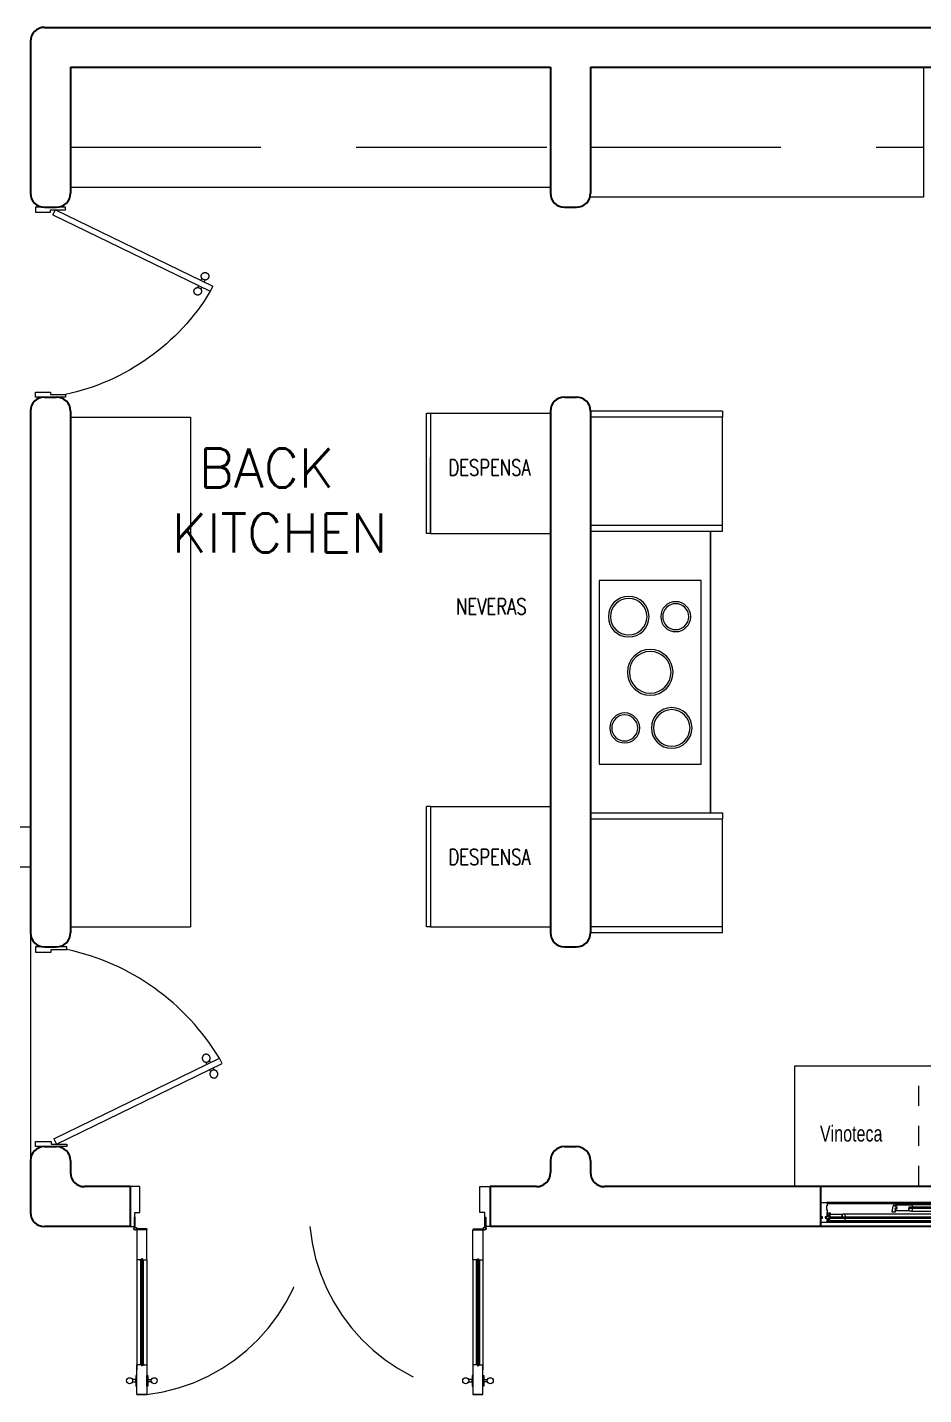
# Model space of a CAD drawing. Header units: metres. Extents: x -44 to 358, y -246 to 48.
# Drawn here: x 34.28 to 38.76, y -85.88 to -79.03 of the extents above; entities that cross this region are included whole.
import ezdxf

# ---------------------------------------------------------------- set-up
doc = ezdxf.new("R2010")
doc.units = ezdxf.units.M
doc.header["$LTSCALE"] = 0.3
for name, pattern in [('ACAD_ISO07W100', [3, 0, -3]), ('DASHED2', [9.525, 6.35, -3.175]), ('HIDDEN2', [4.7625, 3.175, -1.5875])]:
    doc.linetypes.add(name, pattern=pattern)
for name, color, linetype, lineweight in [('01_Mobiliario', 19, 'Continuous', 0), ('01a_Mobiliario', 250, 'Continuous', 0), ('02_Mob oculto', 233, 'ACAD_ISO07W100', 0), ('02_mobiliario', 250, 'Continuous', 5), ('A-DOOR', 7, 'Continuous', 5), ('A-EQPM-OVHD', 253, 'DASHED2', 5), ('A-WALL', 7, 'Continuous', 30), ('baños', 141, 'Continuous', 0), ('cristales', 131, 'Continuous', 0), ('MOB FIJOS', 251, 'Continuous', 0), ('piso', 251, 'Continuous', 18)]:
    doc.layers.add(name, color=color, linetype=linetype, lineweight=lineweight)
doc.layers.add('TEXTOS', color=4, linetype='Continuous')
doc.styles.add('Arch-Dim', font='romans.shx', dxfattribs={"width": 0.75})

# ---------------------------------------------------------------- blocks, each defined once
blk = doc.blocks.new('Fenton Bead')
at = {"color": 7}
blk.add_lwpolyline([(2.1, 12.5, -0.341999), (0.2, 11), (0, 10.7), (0, 1), (1, 0), (18, 0), (18, 0.5), (14.7, 12.9, 0.339454), (13.2, 14), (4.1, 14, 0.341999)], format="xyb", close=True, dxfattribs=at)
blk = doc.blocks.new('A$Cd5cd191f')
at = {"layer": 'A-DOOR', "color": 7}
for p, q in [((0, 0.2), (2.35, 0.2)), ((0, 0.1185), (0.0015, 0.12)), ((0, 0.1145), (0, 0.1185)), ((0.004, 0.1145), (0, 0.1145)), ((0, 0.049), (0, 0.0955)), ((0, 0.0955), (0.004, 0.0955)), ((0.0015, 0.12), (0.0325, 0.12)), ((0.004, 0.0955), (0.004, 0.1145)), ((0.034, 0.1035), (0.03, 0.1035)), ((0.03, 0.1035), (0.03, 0.0845)), ((0.03, 0.0845), (0.034, 0.0845)), ((0.0325, 0.12), (0.034, 0.1185)), ((2.3175, 0.12), (0.0325, 0.12)), ((0.034, 0.1185), (0.034, 0.1035)), ((0.034, 0.0845), (0.034, 0.049)), ((0.034, 0.049), (0.034, 0.0685)), ((0.034, 0.0685), (0.049, 0.0685)), ((0.049, 0.0685), (0.0447, 0.0353)), ((0.3593, 0.0715), (0.3636, 0.1047)), ((0.3743, 0.0715), (0.3593, 0.0715)), ((0.3666, 0.1075), (0.3743, 0.1075)), ((0.3743, 0.1075), (0.3758, 0.109)), ((0.3743, 0.102), (0.3743, 0.1075)), ((0.3803, 0.102), (0.3743, 0.102)), ((0.3743, 0.097), (0.3743, 0.0993)), ((0.3743, 0.0993), (0.3803, 0.0993)), ((0.3843, 0.097), (0.3743, 0.097)), ((0.3743, 0.089), (0.3743, 0.091)), ((0.3743, 0.091), (0.3843, 0.091)), ((0.3803, 0.089), (0.3743, 0.089)), ((0.3743, 0.0805), (0.3743, 0.0863)), ((0.3743, 0.0863), (0.3803, 0.0863)), ((0.3758, 0.079), (0.3743, 0.0805)), ((0.3743, 0.0805), (0.3743, 0.0715)), ((0.3758, 0.109), (0.4565, 0.109)), ((0.4408, 0.079), (0.3758, 0.079)), ((0.3803, 0.0993), (0.3803, 0.102)), ((0.3803, 0.0863), (0.3803, 0.089)), ((0.3843, 0.091), (0.3843, 0.097)), ((0.4423, 0.0805), (0.4408, 0.079)), ((0.4598, 0.098), (0.4423, 0.098)), ((0.4423, 0.098), (0.4423, 0.0805)), ((0.4423, 0.095), (0.4473, 0.095)), ((0.4423, 0.095), (0.4473, 0.095)), ((0.4473, 0.097), (0.4533, 0.093)), ((0.4473, 0.093), (0.4533, 0.097)), ((0.4556, 0.078), (0.9246, 0.078)), ((0.4565, 0.109), (0.4583, 0.1075)), ((0.9237, 0.109), (0.4565, 0.109)), ((0.4583, 0.1075), (0.4603, 0.0995)), ((0.4603, 0.0985), (0.4598, 0.098)), ((0.4603, 0.0995), (0.4603, 0.0985)), ((0.6715, 0.0595), (0.6715, 0.0685)), ((0.6715, 0.0685), (0.6865, 0.0685)), ((0.6865, 0.0685), (0.6822, 0.0353)), ((0.9218, 0.1075), (0.9198, 0.0995)), ((0.9198, 0.0995), (0.9198, 0.0985)), ((0.9198, 0.0985), (0.9203, 0.098)), ((0.9203, 0.098), (0.9378, 0.098)), ((0.9237, 0.109), (0.9218, 0.1075)), ((1.0043, 0.109), (0.9237, 0.109)), ((0.9328, 0.097), (0.9268, 0.093)), ((0.9328, 0.093), (0.9268, 0.097)), ((0.9378, 0.095), (0.9328, 0.095)), ((0.9378, 0.095), (0.9328, 0.095)), ((0.9378, 0.098), (0.9378, 0.0805)), ((0.9378, 0.0805), (0.9393, 0.079)), ((0.9393, 0.079), (1.0043, 0.079)), ((0.9958, 0.091), (0.9958, 0.097)), ((0.9958, 0.097), (1.0058, 0.097)), ((1.0058, 0.091), (0.9958, 0.091)), ((0.9998, 0.0993), (0.9998, 0.102)), ((0.9998, 0.102), (1.0058, 0.102)), ((1.0058, 0.0993), (0.9998, 0.0993)), ((0.9998, 0.0863), (0.9998, 0.089)), ((0.9998, 0.089), (1.0058, 0.089)), ((1.0058, 0.0863), (0.9998, 0.0863)), ((1.0058, 0.1075), (1.0043, 0.109)), ((1.0043, 0.079), (1.0058, 0.0805)), ((1.0058, 0.102), (1.0058, 0.1075)), ((1.0058, 0.097), (1.0058, 0.0993)), ((1.0058, 0.089), (1.0058, 0.091)), ((1.0058, 0.0805), (1.0058, 0.0863)), ((1.3442, 0.1075), (1.3457, 0.109)), ((1.3442, 0.102), (1.3442, 0.1075)), ((1.3502, 0.102), (1.3442, 0.102)), ((1.3442, 0.097), (1.3442, 0.0993)), ((1.3442, 0.0993), (1.3502, 0.0993)), ((1.3542, 0.097), (1.3442, 0.097)), ((1.3442, 0.089), (1.3442, 0.091)), ((1.3442, 0.091), (1.3542, 0.091)), ((1.3502, 0.089), (1.3442, 0.089)), ((1.3442, 0.0805), (1.3442, 0.0863)), ((1.3442, 0.0863), (1.3502, 0.0863)), ((1.3457, 0.079), (1.3442, 0.0805)), ((1.3457, 0.109), (1.4263, 0.109)), ((1.4107, 0.079), (1.3457, 0.079)), ((1.3502, 0.0993), (1.3502, 0.102)), ((1.3502, 0.0863), (1.3502, 0.089)), ((1.3542, 0.091), (1.3542, 0.097)), ((1.4122, 0.0805), (1.4107, 0.079)), ((1.4297, 0.098), (1.4122, 0.098)), ((1.4122, 0.098), (1.4122, 0.0805)), ((1.4122, 0.095), (1.4172, 0.095)), ((1.4122, 0.095), (1.4172, 0.095)), ((1.4172, 0.097), (1.4232, 0.093)), ((1.4172, 0.093), (1.4232, 0.097)), ((1.8944, 0.078), (1.4254, 0.078)), ((1.4263, 0.109), (1.4282, 0.1075)), ((1.4263, 0.109), (1.8935, 0.109)), ((1.4282, 0.1075), (1.4302, 0.0995)), ((1.4302, 0.0985), (1.4297, 0.098)), ((1.4302, 0.0995), (1.4302, 0.0985)), ((1.6785, 0.0685), (1.6635, 0.0685)), ((1.6635, 0.0685), (1.6678, 0.0353)), ((1.6785, 0.0595), (1.6785, 0.0685)), ((1.8917, 0.1075), (1.8897, 0.0995)), ((1.8897, 0.0995), (1.8897, 0.0985)), ((1.8897, 0.0985), (1.8902, 0.098)), ((1.8902, 0.098), (1.9077, 0.098)), ((1.8935, 0.109), (1.8917, 0.1075)), ((1.9742, 0.109), (1.8935, 0.109)), ((1.9027, 0.097), (1.8967, 0.093)), ((1.9027, 0.093), (1.8967, 0.097)), ((1.9077, 0.095), (1.9027, 0.095)), ((1.9077, 0.095), (1.9027, 0.095)), ((1.9077, 0.098), (1.9077, 0.0805)), ((1.9077, 0.0805), (1.9092, 0.079)), ((1.9092, 0.079), (1.9742, 0.079)), ((1.9657, 0.091), (1.9657, 0.097)), ((1.9657, 0.097), (1.9757, 0.097)), ((1.9757, 0.091), (1.9657, 0.091)), ((1.9697, 0.0993), (1.9697, 0.102)), ((1.9697, 0.102), (1.9757, 0.102)), ((1.9757, 0.0993), (1.9697, 0.0993)), ((1.9697, 0.0863), (1.9697, 0.089)), ((1.9697, 0.089), (1.9757, 0.089)), ((1.9757, 0.0863), (1.9697, 0.0863)), ((1.9757, 0.1075), (1.9742, 0.109)), ((1.9742, 0.079), (1.9757, 0.0805)), ((1.9757, 0.102), (1.9757, 0.1075)), ((1.9834, 0.1075), (1.9757, 0.1075)), ((1.9757, 0.097), (1.9757, 0.0993)), ((1.9757, 0.089), (1.9757, 0.091)), ((1.9757, 0.0805), (1.9757, 0.0863)), ((1.9757, 0.0805), (1.9757, 0.0715)), ((1.9757, 0.0715), (1.9907, 0.0715)), ((1.9907, 0.0715), (1.9864, 0.1047)), ((2.3175, 0.12), (2.316, 0.1185)), ((2.316, 0.1185), (2.316, 0.1035)), ((2.316, 0.1035), (2.32, 0.1035)), ((2.32, 0.0845), (2.316, 0.0845)), ((2.316, 0.0845), (2.316, 0.049)), ((2.3485, 0.12), (2.3175, 0.12)), ((2.32, 0.1035), (2.32, 0.0845)), ((2.346, 0.0895), (2.346, 0.1085)), ((2.346, 0.1085), (2.35, 0.1085)), ((2.35, 0.0895), (2.346, 0.0895)), ((2.35, 0.1185), (2.3485, 0.12)), ((2.35, 0.1085), (2.35, 0.1185)), ((2.35, 0.049), (2.35, 0.0895)), ((0.01, 0.049), (0, 0.049)), ((0, 0.02), (0, 0.043)), ((0, 0.043), (0.01, 0.043)), ((0.0325, 0.02), (0, 0.02)), ((2.35, 0.02), (0, 0.02)), ((2.35, 0), (0, 0)), ((0.01, 0.043), (0.01, 0.049)), ((0.034, 0.049), (0.024, 0.049)), ((0.024, 0.049), (0.024, 0.043)), ((0.024, 0.043), (0.034, 0.043)), ((0.0305, 0.043), (0.0305, 0.049)), ((0.0305, 0.049), (0.034, 0.049)), ((0.034, 0.043), (0.0305, 0.043)), ((0.034, 0.0215), (0.0325, 0.02)), ((0.034, 0.043), (0.034, 0.0215)), ((0.034, 0.0215), (0.034, 0.043)), ((0.0417, 0.0325), (0.034, 0.0325)), ((0.0415, 0.061), (0.04, 0.0595)), ((0.04, 0.0595), (0.04, 0.0537)), ((0.04, 0.0537), (0.046, 0.0537)), ((0.046, 0.051), (0.04, 0.051)), ((0.04, 0.051), (0.04, 0.049)), ((0.04, 0.049), (0.05, 0.049)), ((0.05, 0.043), (0.04, 0.043)), ((0.04, 0.043), (0.04, 0.0407)), ((0.04, 0.0407), (0.046, 0.0407)), ((0.046, 0.038), (0.04, 0.038)), ((0.04, 0.038), (0.04, 0.0325)), ((0.04, 0.0325), (0.0415, 0.031)), ((0.1065, 0.061), (0.0415, 0.061)), ((0.0415, 0.031), (0.1221, 0.031)), ((0.046, 0.0537), (0.046, 0.051)), ((0.046, 0.0407), (0.046, 0.038)), ((0.05, 0.049), (0.05, 0.043)), ((0.108, 0.0595), (0.1065, 0.061)), ((0.108, 0.042), (0.108, 0.0595)), ((0.108, 0.045), (0.113, 0.045)), ((0.108, 0.045), (0.113, 0.045)), ((0.1255, 0.042), (0.108, 0.042)), ((0.113, 0.043), (0.119, 0.047)), ((0.113, 0.047), (0.119, 0.043)), ((0.5903, 0.062), (0.1212, 0.062)), ((0.1221, 0.031), (0.124, 0.0325)), ((0.1221, 0.031), (0.5894, 0.031)), ((0.124, 0.0325), (0.126, 0.0405)), ((0.126, 0.0415), (0.1255, 0.042)), ((0.126, 0.0405), (0.126, 0.0415)), ((0.5855, 0.0415), (0.586, 0.042)), ((0.5855, 0.0405), (0.5855, 0.0415)), ((0.5875, 0.0325), (0.5855, 0.0405)), ((0.586, 0.042), (0.6035, 0.042)), ((0.5894, 0.031), (0.5875, 0.0325)), ((0.67, 0.031), (0.5894, 0.031)), ((0.5985, 0.043), (0.5925, 0.047)), ((0.5985, 0.047), (0.5925, 0.043)), ((0.6035, 0.045), (0.5985, 0.045)), ((0.6035, 0.045), (0.5985, 0.045)), ((0.6035, 0.0595), (0.605, 0.061)), ((0.6035, 0.042), (0.6035, 0.0595)), ((0.605, 0.061), (0.67, 0.061)), ((0.6715, 0.049), (0.6615, 0.049)), ((0.6615, 0.049), (0.6615, 0.043)), ((0.6615, 0.043), (0.6715, 0.043)), ((0.6715, 0.0537), (0.6655, 0.0537)), ((0.6655, 0.0537), (0.6655, 0.051)), ((0.6655, 0.051), (0.6715, 0.051)), ((0.6715, 0.0407), (0.6655, 0.0407)), ((0.6655, 0.0407), (0.6655, 0.038)), ((0.6655, 0.038), (0.6715, 0.038)), ((0.67, 0.061), (0.6715, 0.0595)), ((0.6715, 0.0325), (0.67, 0.031)), ((0.6715, 0.0595), (0.6715, 0.0537)), ((0.6715, 0.051), (0.6715, 0.049)), ((0.6715, 0.043), (0.6715, 0.0407)), ((0.6715, 0.038), (0.6715, 0.0325)), ((0.6792, 0.0325), (0.6715, 0.0325)), ((1.6708, 0.0325), (1.6785, 0.0325)), ((1.68, 0.061), (1.6785, 0.0595)), ((1.6785, 0.0595), (1.6785, 0.0537)), ((1.6785, 0.0537), (1.6845, 0.0537)), ((1.6845, 0.051), (1.6785, 0.051)), ((1.6785, 0.051), (1.6785, 0.049)), ((1.6785, 0.049), (1.6885, 0.049)), ((1.6885, 0.043), (1.6785, 0.043)), ((1.6785, 0.043), (1.6785, 0.0407)), ((1.6785, 0.0407), (1.6845, 0.0407)), ((1.6845, 0.038), (1.6785, 0.038)), ((1.6785, 0.038), (1.6785, 0.0325)), ((1.6785, 0.0325), (1.68, 0.031)), ((1.745, 0.061), (1.68, 0.061)), ((1.68, 0.031), (1.7606, 0.031)), ((1.6845, 0.0537), (1.6845, 0.051)), ((1.6845, 0.0407), (1.6845, 0.038)), ((1.6885, 0.049), (1.6885, 0.043)), ((1.7465, 0.0595), (1.745, 0.061)), ((1.7465, 0.042), (1.7465, 0.0595)), ((1.7465, 0.045), (1.7515, 0.045)), ((1.7465, 0.045), (1.7515, 0.045)), ((1.764, 0.042), (1.7465, 0.042)), ((1.7515, 0.043), (1.7575, 0.047)), ((1.7515, 0.047), (1.7575, 0.043)), ((1.7597, 0.062), (2.2288, 0.062)), ((1.7606, 0.031), (1.7625, 0.0325)), ((2.2279, 0.031), (1.7606, 0.031)), ((1.7625, 0.0325), (1.7645, 0.0405)), ((1.7645, 0.0415), (1.764, 0.042)), ((1.7645, 0.0405), (1.7645, 0.0415)), ((2.224, 0.0415), (2.2245, 0.042)), ((2.224, 0.0405), (2.224, 0.0415)), ((2.226, 0.0325), (2.224, 0.0405)), ((2.2245, 0.042), (2.242, 0.042)), ((2.2279, 0.031), (2.226, 0.0325)), ((2.3085, 0.031), (2.2279, 0.031)), ((2.237, 0.043), (2.231, 0.047)), ((2.237, 0.047), (2.231, 0.043)), ((2.242, 0.045), (2.237, 0.045)), ((2.242, 0.045), (2.237, 0.045)), ((2.242, 0.0595), (2.2435, 0.061)), ((2.242, 0.042), (2.242, 0.0595)), ((2.2435, 0.061), (2.3085, 0.061)), ((2.31, 0.049), (2.3, 0.049)), ((2.3, 0.049), (2.3, 0.043)), ((2.3, 0.043), (2.31, 0.043)), ((2.31, 0.0537), (2.304, 0.0537)), ((2.304, 0.0537), (2.304, 0.051)), ((2.304, 0.051), (2.31, 0.051)), ((2.31, 0.0407), (2.304, 0.0407)), ((2.304, 0.0407), (2.304, 0.038)), ((2.304, 0.038), (2.31, 0.038)), ((2.3085, 0.061), (2.31, 0.0595)), ((2.31, 0.0325), (2.3085, 0.031)), ((2.31, 0.0595), (2.31, 0.0537)), ((2.31, 0.051), (2.31, 0.049)), ((2.31, 0.043), (2.31, 0.0407)), ((2.31, 0.038), (2.31, 0.0325)), ((2.316, 0.049), (2.326, 0.049)), ((2.326, 0.043), (2.316, 0.043)), ((2.316, 0.043), (2.316, 0.0215)), ((2.316, 0.0215), (2.3175, 0.02)), ((2.3175, 0.02), (2.35, 0.02)), ((2.326, 0.049), (2.326, 0.043)), ((2.34, 0.043), (2.34, 0.049)), ((2.34, 0.049), (2.35, 0.049)), ((2.35, 0.043), (2.34, 0.043)), ((2.35, 0.02), (2.35, 0.043))]:
    blk.add_line(p, q, dxfattribs=at)
at = {"layer": 'A-DOOR', "color": 8}
for p, q in [((2.316, 0.114), (0.034, 0.114)), ((1.7582, 0.097), (2.32, 0.097)), ((1.759, 0.091), (2.32, 0.091)), ((2.316, 0.026), (0.034, 0.026)), ((0.0457, 0.043), (1.6668, 0.043)), ((0.0465, 0.049), (1.666, 0.049))]:
    blk.add_line(p, q, dxfattribs=at)
at = {"layer": 'A-DOOR', "color": 7}
for points in [[(0.4423, 0.095), (0.4473, 0.095), (0.4473, 0.095), (0.4423, 0.095)], [(0.9328, 0.093), (0.4473, 0.093), (0.4473, 0.097), (0.9328, 0.097)], [(0.9328, 0.097), (0.4473, 0.097), (0.4473, 0.093), (0.9328, 0.093)], [(0.4473, 0.097), (0.4533, 0.097), (0.4533, 0.093), (0.4473, 0.093)], [(0.4598, 0.098), (0.4478, 0.098), (0.4478, 0.097), (0.4598, 0.097)], [(0.4598, 0.093), (0.4478, 0.093), (0.4478, 0.092), (0.4598, 0.092)], [(0.4533, 0.097), (0.4583, 0.097), (0.4583, 0.093), (0.4533, 0.093)], [(0.9203, 0.098), (0.9323, 0.098), (0.9323, 0.097), (0.9203, 0.097)], [(0.9203, 0.093), (0.9323, 0.093), (0.9323, 0.092), (0.9203, 0.092)], [(0.9268, 0.097), (0.9218, 0.097), (0.9218, 0.093), (0.9268, 0.093)], [(0.9328, 0.097), (0.9268, 0.097), (0.9268, 0.093), (0.9328, 0.093)], [(0.9378, 0.095), (0.9328, 0.095), (0.9328, 0.095), (0.9378, 0.095)], [(1.4122, 0.095), (1.4172, 0.095), (1.4172, 0.095), (1.4122, 0.095)], [(1.4172, 0.097), (1.4232, 0.097), (1.4232, 0.093), (1.4172, 0.093)], [(1.4172, 0.093), (1.9027, 0.093), (1.9027, 0.097), (1.4172, 0.097)], [(1.4172, 0.097), (1.9027, 0.097), (1.9027, 0.093), (1.4172, 0.093)], [(1.4297, 0.098), (1.4177, 0.098), (1.4177, 0.097), (1.4297, 0.097)], [(1.4297, 0.093), (1.4177, 0.093), (1.4177, 0.092), (1.4297, 0.092)], [(1.4232, 0.097), (1.4282, 0.097), (1.4282, 0.093), (1.4232, 0.093)], [(1.8902, 0.098), (1.9022, 0.098), (1.9022, 0.097), (1.8902, 0.097)], [(1.8902, 0.093), (1.9022, 0.093), (1.9022, 0.092), (1.8902, 0.092)], [(1.8967, 0.097), (1.8917, 0.097), (1.8917, 0.093), (1.8967, 0.093)], [(1.9027, 0.097), (1.8967, 0.097), (1.8967, 0.093), (1.9027, 0.093)], [(1.9077, 0.095), (1.9027, 0.095), (1.9027, 0.095), (1.9077, 0.095)], [(0.108, 0.045), (0.113, 0.045), (0.113, 0.045), (0.108, 0.045)], [(0.113, 0.043), (0.119, 0.043), (0.119, 0.047), (0.113, 0.047)], [(0.113, 0.047), (0.5985, 0.047), (0.5985, 0.043), (0.113, 0.043)], [(0.113, 0.043), (0.5985, 0.043), (0.5985, 0.047), (0.113, 0.047)], [(0.1255, 0.047), (0.1135, 0.047), (0.1135, 0.048), (0.1255, 0.048)], [(0.1255, 0.042), (0.1135, 0.042), (0.1135, 0.043), (0.1255, 0.043)], [(0.119, 0.043), (0.124, 0.043), (0.124, 0.047), (0.119, 0.047)], [(0.586, 0.047), (0.598, 0.047), (0.598, 0.048), (0.586, 0.048)], [(0.586, 0.042), (0.598, 0.042), (0.598, 0.043), (0.586, 0.043)], [(0.5925, 0.043), (0.5875, 0.043), (0.5875, 0.047), (0.5925, 0.047)], [(0.5985, 0.043), (0.5925, 0.043), (0.5925, 0.047), (0.5985, 0.047)], [(0.6035, 0.045), (0.5985, 0.045), (0.5985, 0.045), (0.6035, 0.045)], [(1.7465, 0.045), (1.7515, 0.045), (1.7515, 0.045), (1.7465, 0.045)], [(2.237, 0.047), (1.7515, 0.047), (1.7515, 0.043), (2.237, 0.043)], [(2.237, 0.043), (1.7515, 0.043), (1.7515, 0.047), (2.237, 0.047)], [(1.7515, 0.043), (1.7575, 0.043), (1.7575, 0.047), (1.7515, 0.047)], [(1.764, 0.047), (1.752, 0.047), (1.752, 0.048), (1.764, 0.048)], [(1.764, 0.042), (1.752, 0.042), (1.752, 0.043), (1.764, 0.043)], [(1.7575, 0.043), (1.7625, 0.043), (1.7625, 0.047), (1.7575, 0.047)], [(2.2245, 0.047), (2.2365, 0.047), (2.2365, 0.048), (2.2245, 0.048)], [(2.2245, 0.042), (2.2365, 0.042), (2.2365, 0.043), (2.2245, 0.043)], [(2.231, 0.043), (2.226, 0.043), (2.226, 0.047), (2.231, 0.047)], [(2.237, 0.043), (2.231, 0.043), (2.231, 0.047), (2.237, 0.047)], [(2.242, 0.045), (2.237, 0.045), (2.237, 0.045), (2.242, 0.045)]]:
    blk.add_lwpolyline(points, close=True, dxfattribs=at)
for centre, start, end in [((0.3666, 0.1045), 89.99852, 175.71088), ((1.9834, 0.1045), 4.28912, 90.00148), ((0.0417, 0.0355), 269.99852, 355.71088), ((0.6792, 0.0355), 269.99852, 355.71088), ((1.6708, 0.0355), 184.28912, 270.00148)]:
    blk.add_arc(centre, 0.003, start, end, dxfattribs=at)
at = {"layer": 'cristales', "const_width": 0.004}
for points in [[(0.9218, 0.095), (0.4583, 0.095)], [(1.4282, 0.095), (1.8917, 0.095)], [(0.124, 0.045), (0.5875, 0.045)], [(2.226, 0.045), (1.7625, 0.045)]]:
    blk.add_lwpolyline(points, dxfattribs=at)
at = {"layer": 'A-DOOR', "color": 7, "yscale": 0.001000000023175567, "zscale": 0.001000000023175567, "rotation": 180}
for p, xscale in [((0.4423, 0.092), -0.001000000023175567), ((0.9378, 0.092), 0.001000000023175567), ((1.4122, 0.092), -0.001000000023175567), ((1.9077, 0.092), 0.001000000023175567)]:
    blk.add_blockref('Fenton Bead', p, dxfattribs=dict(at, xscale=xscale))
at = {"layer": 'A-DOOR', "color": 7, "yscale": 0.001000000023175567, "zscale": 0.001000000023175567}
for p, xscale in [((0.108, 0.048), 0.001000000023175567), ((0.6035, 0.048), -0.001000000023175567), ((1.7465, 0.048), 0.001000000023175567), ((2.242, 0.048), -0.001000000023175567)]:
    blk.add_blockref('Fenton Bead', p, dxfattribs=dict(at, xscale=xscale))
blk = doc.blocks.new('puerta 1.00')
at = {"layer": 'A-DOOR'}
for p, q in [((-0.15, -0.0125), (-0.9369, -0.3949)), ((-0.1376, -0.038), (-0.9245, -0.4204)), ((-0.1376, -0.038), (-0.15, -0.0125)), ((-0.8946, -0.3743), (-0.8996, -0.3641)), ((-0.8777, -0.3661), (-0.8826, -0.3559)), ((-0.9369, -0.3949), (-0.9245, -0.4204)), ((-0.8822, -0.3998), (-0.8772, -0.4101)), ((-0.8653, -0.3916), (-0.8603, -0.4018))]:
    blk.add_line(p, q, dxfattribs=at)
for points in [[(-0.05, 0), (-0.05, -0.025), (-0.125, -0.025), (-0.125, -0.0125), (-0.2, -0.0125), (-0.2, 0), (-0.05, 0)], [(-0.05, -0.95), (-0.05, -0.925), (-0.125, -0.925), (-0.125, -0.9375), (-0.2, -0.9375), (-0.2, -0.95), (-0.05, -0.95)]]:
    blk.add_lwpolyline(points, dxfattribs=at)
blk.add_arc((0.0366, 0.1602), 1.1229, 211.13358, 257.83427, dxfattribs=at)
for points in [[(-0.8982, -0.3642), (-0.9033, -0.3642), (-0.912, -0.3591), (-0.917, -0.3504), (-0.917, -0.3403), (-0.912, -0.3316), (-0.9033, -0.3265), (-0.8932, -0.3265), (-0.8844, -0.3316), (-0.8794, -0.3403), (-0.8794, -0.3504), (-0.8844, -0.3591), (-0.8932, -0.3642), (-0.8982, -0.3642)], [(-0.8617, -0.4394), (-0.8667, -0.4394), (-0.8754, -0.4344), (-0.8805, -0.4256), (-0.8805, -0.4156), (-0.8754, -0.4068), (-0.8667, -0.4018), (-0.8566, -0.4018), (-0.8479, -0.4068), (-0.8428, -0.4156), (-0.8428, -0.4257), (-0.8479, -0.4344), (-0.8566, -0.4394), (-0.8617, -0.4394)]]:
    blk.add_open_spline(points, degree=2, dxfattribs=at)
blk = doc.blocks.new('A$C6140724d')
at = {"layer": 'A-DOOR'}
for p, q in [((0.0417, 0.8895), (0.0417, 0.8395)), ((1.7917, 0.8895), (1.7917, 0.8395)), ((0.0417, 0.8875), (0.0379, 0.8875)), ((0.0379, 0.8875), (0.0379, 0.8362)), ((0.0417, 0.8875), (0.0417, 0.8382)), ((0.1004, 0.825), (0.0491, 0.825)), ((0.1004, 0.8288), (0.0511, 0.8288)), ((0.1015, 0.825), (0.0515, 0.825)), ((0.0515, 0.825), (0.0515, 0.675)), ((0.1004, 0.8288), (0.1004, 0.825)), ((0.1015, 0.675), (0.1015, 0.825)), ((1.7319, 0.825), (1.7819, 0.825)), ((1.7319, 0.675), (1.7319, 0.825)), ((1.733, 0.8288), (1.733, 0.825)), ((1.733, 0.8288), (1.7823, 0.8288)), ((1.733, 0.825), (1.7843, 0.825)), ((1.7819, 0.825), (1.7819, 0.675)), ((1.7917, 0.8875), (1.7955, 0.8875)), ((1.7917, 0.8875), (1.7917, 0.8382)), ((1.7955, 0.8875), (1.7955, 0.8362)), ((0.074, 0.675), (0.0515, 0.675)), ((0.0692, 0.67), (0.0692, 0.675)), ((0.0692, 0.67), (0.074, 0.67)), ((0.079, 0.675), (0.1015, 0.675)), ((0.0838, 0.67), (0.079, 0.67)), ((0.0838, 0.67), (0.0838, 0.675)), ((1.7544, 0.675), (1.7319, 0.675)), ((1.7496, 0.67), (1.7496, 0.675)), ((1.7496, 0.67), (1.7544, 0.67)), ((1.7594, 0.675), (1.7819, 0.675)), ((1.7642, 0.67), (1.7594, 0.67)), ((1.7642, 0.67), (1.7642, 0.675)), ((0.074, 0.15), (0.0515, 0.15)), ((0.0515, 0), (0.0515, 0.15)), ((0.0692, 0.155), (0.0692, 0.15)), ((0.0692, 0.155), (0.074, 0.155)), ((0.0838, 0.155), (0.079, 0.155)), ((0.079, 0.15), (0.1015, 0.15)), ((0.0838, 0.155), (0.0838, 0.15)), ((0.1015, 0.15), (0.1015, 0)), ((1.7319, 0.15), (1.7319, 0)), ((1.7544, 0.15), (1.7319, 0.15)), ((1.7496, 0.155), (1.7496, 0.15)), ((1.7496, 0.155), (1.7544, 0.155)), ((1.7642, 0.155), (1.7594, 0.155)), ((1.7594, 0.15), (1.7819, 0.15)), ((1.7642, 0.155), (1.7642, 0.15)), ((1.7819, 0), (1.7819, 0.15)), ((0.0515, 0), (0.1015, 0)), ((0.1015, 0), (0.0515, 0)), ((1.7819, 0), (1.7319, 0)), ((1.7319, 0), (1.7819, 0))]:
    blk.add_line(p, q, dxfattribs=at)
at = {"layer": 'A-DOOR', "color": 8}
for p, q in [((0.0515, 0.675), (0.0515, 0.1238)), ((0.0692, 0.67), (0.0692, 0.155)), ((0.079, 0.68), (0.074, 0.68)), ((0.074, 0.68), (0.074, 0.145)), ((0.079, 0.68), (0.079, 0.145)), ((0.0838, 0.155), (0.0838, 0.67)), ((0.1015, 0.675), (0.1015, 0.1238)), ((1.7319, 0.675), (1.7319, 0.1238)), ((1.7496, 0.155), (1.7496, 0.67)), ((1.7544, 0.68), (1.7594, 0.68)), ((1.7544, 0.68), (1.7544, 0.145)), ((1.7594, 0.68), (1.7594, 0.145)), ((1.7642, 0.67), (1.7642, 0.155)), ((1.7819, 0.675), (1.7819, 0.1238)), ((0.079, 0.145), (0.074, 0.145)), ((1.7544, 0.145), (1.7594, 0.145))]:
    blk.add_line(p, q, dxfattribs=at)
at = {"layer": 'A-DOOR'}
for points in [[(0.0167, 0.8407), (0.0417, 0.8407), (0.0417, 0.9107), (0.0667, 0.9107), (0.0667, 1.0407), (0.0167, 1.0407)], [(1.8167, 0.8407), (1.7917, 0.8407), (1.7917, 0.9107), (1.7667, 0.9107), (1.7667, 1.0407), (1.8167, 1.0407)], [(0.0515, 0.0418), (0.0515, 0.0966), (0.0469, 0.0966), (0.0469, 0.0418)], [(0.1015, 0.0418), (0.1015, 0.0966), (0.1061, 0.0966), (0.1061, 0.0418)], [(1.7319, 0.0418), (1.7319, 0.0966), (1.7273, 0.0966), (1.7273, 0.0418)], [(1.7819, 0.0418), (1.7819, 0.0966), (1.7865, 0.0966), (1.7865, 0.0418)]]:
    blk.add_lwpolyline(points, close=True, dxfattribs=at)
for points in [[(0.0288, 0.0635), (0.0469, 0.0635), (0.0469, 0.076), (0.0288, 0.076)], [(0.1242, 0.0635), (0.1061, 0.0635), (0.1061, 0.076), (0.1242, 0.076)], [(1.7092, 0.0635), (1.7273, 0.0635), (1.7273, 0.076), (1.7092, 0.076)], [(1.8045, 0.0635), (1.7865, 0.0635), (1.7865, 0.076), (1.8045, 0.076)]]:
    blk.add_lwpolyline(points, dxfattribs=at)
for centre, radius in [((0.0433, 0.8304), 0.00794), ((0.0433, 0.8304), 0.00667), ((1.7901, 0.8304), 0.00794), ((1.7901, 0.8304), 0.00667), ((0.0151, 0.0698), 0.0151), ((0.1379, 0.0698), 0.0151), ((1.6955, 0.0698), 0.0151), ((1.8183, 0.0698), 0.0151)]:
    blk.add_circle(centre, radius, dxfattribs=at)
at = {"layer": 'A-DOOR', "linetype": 'HIDDEN2'}
for centre, start, end in [((-0.0116, 0.9253), 276.97113, 354.79432), ((1.845, 0.9253), 185.20568, 263.02887)]:
    blk.add_arc(centre, 0.9322, start, end, dxfattribs=at)
at = {"layer": 'cristales', "const_width": 0.004}
for points in [[(0.0765, 0.68), (0.0765, 0.145)], [(1.7569, 0.68), (1.7569, 0.145)]]:
    blk.add_lwpolyline(points, dxfattribs=at)
blk = doc.blocks.new('A$C900cbe0a')
at = {"layer": 'MOB FIJOS', "extrusion": (0, 0, -1), "elevation": -0.9042}
blk.add_lwpolyline([(-0.51, 0.92), (0, 0.92), (0, 0), (-0.51, 0)], close=True, dxfattribs=at)
at = {"layer": 'MOB FIJOS', "extrusion": (0, 0, -1)}
for centre, radius in [((-0.1475, 0.7384, -0.9042), 0.1016), ((-0.1475, 0.7384, -0.9042), 0.0916), ((-0.3825, 0.7384, -0.9042), 0.075), ((-0.3825, 0.7384, -0.9042), 0.065), ((-0.255, 0.46, -0.9042), 0.1143), ((-0.255, 0.46, -0.9042), 0.1043), ((-0.3625, 0.1816, -0.9042), 0.1016), ((-0.1275, 0.1816, -0.9042), 0.075), ((-0.1275, 0.1816, -0.9042), 0.065), ((-0.3625, 0.1816, -0.9042), 0.0916)]:
    blk.add_circle(centre, radius, dxfattribs=at)

msp = doc.modelspace()

# ---------------------------------------------------------------- linework, layer by layer
at = {"color": 7, "true_color": 0xffffff}
msp.add_line((37.6915289, -81.5545062), (37.6915289, -82.9645062), dxfattribs=at)
at = {"layer": '01_Mobiliario', "color": 7, "true_color": 0xffffff, "transparency": 33554684}
for p, q in [((37.7515289, -80.9545062), (37.7515289, -80.9845062)), ((37.0915289, -81.5245062), (37.7515289, -81.5245062)), ((37.0915289, -82.9945062), (37.7515289, -82.9945062)), ((37.7515289, -83.5645062), (37.7515289, -83.5345062))]:
    msp.add_line(p, q, dxfattribs=at)
at = {"layer": '01_Mobiliario', "color": 7, "ltscale": 0.005, "true_color": 0xffffff, "transparency": 33554684}
for p, q in [((38.1144021, -84.2301887), (41.473488, -84.227583)), ((38.1144021, -84.8345062), (38.1144021, -84.2301031))]:
    msp.add_line(p, q, dxfattribs=at)
at = {"layer": '01_Mobiliario', "color": 7, "true_color": 0xffffff, "transparency": 33554684}
for points in [[(37.7515289, -80.9545062), (37.0915289, -80.9545062)], [(37.7515289, -80.9845062), (37.0915289, -80.9845062)], [(37.0915289, -81.5545062), (37.7515289, -81.5545062), (37.7515289, -81.5245062)], [(37.0915289, -82.9945062), (37.0915289, -82.9645062), (37.7515289, -82.9645062), (37.7515289, -82.9945062)], [(37.7515289, -83.5345062), (37.0915289, -83.5345062)], [(37.7515289, -83.5645062), (37.0915289, -83.5645062)]]:
    msp.add_lwpolyline(points, dxfattribs=at)
at = {"layer": '01a_Mobiliario', "color": 7, "true_color": 0xffffff, "transparency": 33554684}
for p, q in [((34.4915289, -79.8345062), (36.8915289, -79.8345062)), ((38.7575085, -79.8845062), (37.0915289, -79.8845062)), ((34.4915289, -80.9845062), (35.0915289, -80.9845062)), ((35.0915289, -80.9845062), (35.0915289, -83.5345062)), ((36.2715289, -80.9645062), (36.8915289, -80.9645062)), ((36.2915289, -80.9645062), (36.2915289, -81.5661809)), ((36.2915289, -82.9319198), (36.2915289, -83.5345062)), ((34.4915289, -83.5345062), (35.0915289, -83.5345062)), ((36.2915289, -83.5345062), (36.8915289, -83.5345062))]:
    msp.add_line(p, q, dxfattribs=at)
at = {"layer": '02_Mob oculto', "color": 7, "ltscale": 0.005, "true_color": 0xffffff, "transparency": 33554508}
msp.add_line((38.7344021, -84.8301887), (38.7344021, -84.2297078), dxfattribs=at)
at = {"layer": '02_mobiliario', "color": 7, "true_color": 0xffffff, "transparency": 33554684}
for p, q in [((36.2715289, -81.5661809), (36.2715289, -80.9645062)), ((36.2915289, -81.5661809), (36.2915289, -81.1861809)), ((36.2915289, -81.5661809), (36.2715289, -81.5661809)), ((36.2915289, -81.5661809), (36.8915289, -81.5661809)), ((36.2715289, -83.5345062), (36.2715289, -82.9319198)), ((36.2915289, -82.9319198), (36.2715289, -82.9319198)), ((36.2915289, -82.9319198), (36.8915289, -82.9319198)), ((36.2915289, -83.5345062), (36.2715289, -83.5345062))]:
    msp.add_line(p, q, dxfattribs=at)
at = {"layer": 'A-EQPM-OVHD', "color": 7, "linetype": 'HIDDEN2', "true_color": 0xffffff}
for p, q in [((34.491985, -79.6345062), (36.891985, -79.6345062)), ((37.091985, -79.6345062), (38.7575085, -79.6345062)), ((37.7515289, -81.5245062), (37.7515289, -80.9845062)), ((37.7515289, -83.5345062), (37.7515289, -82.9945062))]:
    msp.add_line(p, q, dxfattribs=at)
at = {"layer": 'A-WALL', "color": 7, "true_color": 0xffffff}
for p, q in [((34.361985, -79.0345062), (40.771985, -79.0345062)), ((34.291985, -79.1045062), (34.291985, -79.8645062)), ((34.491985, -79.2345062), (34.491985, -79.8645062)), ((34.491985, -79.2345062), (36.891985, -79.2345062)), ((36.891985, -79.2345062), (36.891985, -79.8645062)), ((37.091985, -79.2345062), (37.091985, -79.8645062)), ((37.091985, -79.2345062), (40.841985, -79.2345062)), ((34.361985, -79.9345062), (34.421985, -79.9345062)), ((36.961985, -79.9345062), (37.021985, -79.9345062)), ((34.361985, -80.8845062), (34.421985, -80.8845062)), ((36.961985, -80.8845062), (37.021985, -80.8845062)), ((34.291985, -80.9545062), (34.291985, -83.2345062)), ((34.491985, -80.9545062), (34.491985, -83.5645062)), ((36.891985, -80.9545062), (36.891985, -83.5645062)), ((37.091985, -80.9545062), (37.091985, -83.5645062)), ((34.291985, -83.2345062), (34.291985, -83.5645062)), ((34.361985, -83.6345062), (34.421985, -83.6345062)), ((36.961985, -83.6345062), (37.021985, -83.6345062)), ((34.361985, -84.6345062), (34.421985, -84.6345062)), ((36.961985, -84.6345062), (37.021985, -84.6345062)), ((34.291985, -84.7045062), (34.291985, -84.9645062)), ((34.491985, -84.7045062), (34.491985, -84.7645062)), ((36.891985, -84.7045062), (36.891985, -84.7645062)), ((37.091985, -84.7045062), (37.091985, -84.7645062)), ((34.7897431, -84.8345062), (34.561985, -84.8345062)), ((34.7897431, -84.8345062), (34.7897431, -85.0345062)), ((36.821985, -84.8345062), (36.5897431, -84.8345062)), ((36.5897431, -84.8345062), (36.5897431, -85.0345062)), ((41.691985, -84.8345062), (37.161985, -84.8345062)), ((34.7897431, -85.0345062), (34.361985, -85.0345062)), ((42.821985, -85.0345062), (36.5897431, -85.0345062))]:
    msp.add_line(p, q, dxfattribs=at)
at = {"layer": 'A-WALL', "color": 7, "true_color": 0xffffff, "transparency": 33554684}
msp.add_line((38.2424571, -84.8345062), (38.2424571, -85.0345062), dxfattribs=at)
msp.add_line((38.2424571, -84.8345062), (38.2424571, -85.0345062), dxfattribs=at)
at = {"layer": 'A-WALL', "color": 7, "true_color": 0xffffff}
for centre, start, end in [((34.361985, -79.1045062), 90, 180), ((34.361985, -79.8645062), 180, 270), ((34.421985, -79.8645062), 270, 0), ((36.961985, -79.8645062), 180, 270), ((37.021985, -79.8645062), 270, 0), ((34.361985, -80.9545062), 90, 180), ((34.421985, -80.9545062), 0, 90), ((36.961985, -80.9545062), 90, 180), ((37.021985, -80.9545062), 0, 90), ((34.361985, -83.5645062), 180, 270), ((34.421985, -83.5645062), 270, 0), ((36.961985, -83.5645062), 180, 270), ((37.021985, -83.5645062), 270, 0), ((34.361985, -84.7045062), 90, 180), ((34.421985, -84.7045062), 0, 90), ((36.961985, -84.7045062), 90, 180), ((37.021985, -84.7045062), 0, 90), ((34.561985, -84.7645062), 180, 270), ((36.821985, -84.7645062), 270, 0), ((37.161985, -84.7645062), 180, 270), ((34.361985, -84.9645062), 180, 270)]:
    msp.add_arc(centre, 0.07, start, end, dxfattribs=at)
at = {"layer": 'MOB FIJOS', "color": 7, "ltscale": 0.01, "true_color": 0xffffff}
msp.add_line((38.7575085, -79.2345062), (38.7575085, -79.8845062), dxfattribs=at)
at = {"layer": 'piso', "color": 7, "true_color": 0xffffff}
for p, q in [((28.891985, -83.0345062), (34.291985, -83.0345062)), ((28.891985, -83.2345062), (34.291985, -83.2345062)), ((34.291985, -83.5645062), (34.291985, -84.7045062))]:
    msp.add_line(p, q, dxfattribs=at)

# ---------------------------------------------------------------- block references
at = {"color": 7, "true_color": 0xffffff}
msp.add_blockref('A$Cd5cd191f', (38.242001, -85.0345062), dxfattribs=at)
at = {"layer": 'A-DOOR', "color": 7, "true_color": 0xffffff, "xscale": -1}
msp.add_blockref('puerta 1.00', (34.2665289, -79.9345062), dxfattribs=at)
at = {"layer": 'A-DOOR', "color": 7, "true_color": 0xffffff, "xscale": 1.052142962267287, "yscale": 1.052142962267287, "zscale": 1.052142962267287, "rotation": 180}
msp.add_blockref('puerta 1.00', (34.2639217, -84.6345062), dxfattribs=at)
at = {"layer": 'baños', "color": 7, "true_color": 0xffffff}
msp.add_blockref('A$C6140724d', (34.7725902, -85.8752118), dxfattribs=at)
at = {"layer": 'MOB FIJOS', "color": 7, "true_color": 0xffffff}
msp.add_blockref('A$C900cbe0a', (37.1356508, -82.7213078, -0.90424), dxfattribs=at)

# ---------------------------------------------------------------- texts
at = {"layer": 'TEXTOS', "color": 7, "true_color": 0xffffff, "insert": (34.9991108, -81.6617762, -0.2244512), "char_height": 0.195, "width": 3.404876512, "attachment_point": 7}
msp.add_mtext('{\\Fromans|c0; BACK\\PKITCHEN}', dxfattribs=at)
at = {"layer": 'TEXTOS', "color": 7, "true_color": 0xffffff, "char_height": 0.08, "attachment_point": 7, "style": 'Arch-Dim'}
for s, insert in [('DESPENSA', (36.3819286, -81.2770571)), ('DESPENSA', (36.3819286, -83.2252958)), ('{\\fChampagne & Limousines|b0|i0|c0|p0;Vinoteca}', (38.239583, -84.6101974))]:
    msp.add_mtext_dynamic_manual_height_columns(s, width=1.167714301, gutter_width=1, heights=[0], dxfattribs=dict(at, insert=insert))
at = {"layer": 'TEXTOS', "color": 7, "true_color": 0xffffff, "insert": (36.4207661, -81.8915984), "char_height": 0.08, "width": 26.653369758, "attachment_point": 1, "style": 'Arch-Dim'}
msp.add_mtext('\\pt0.47299,2.32;NEVERAS', dxfattribs=at)

doc.saveas('drawing.dxf')
